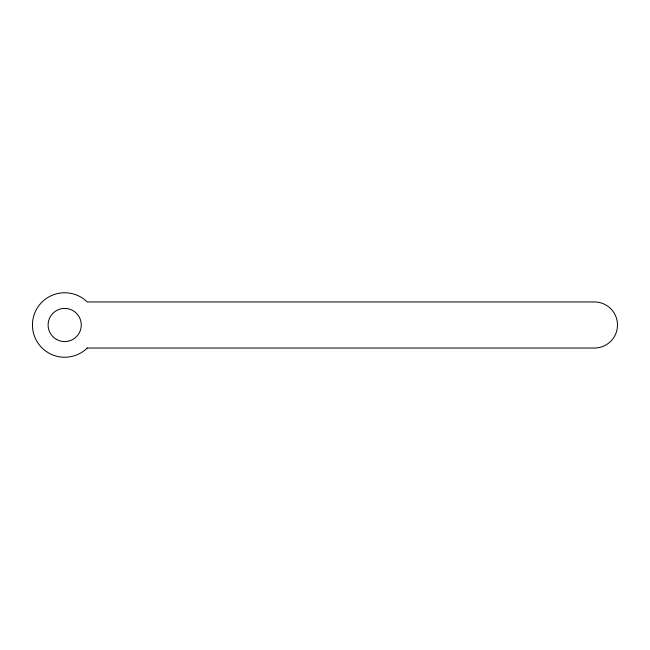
<?xml version="1.0" encoding="UTF-8"?>
<svg xmlns="http://www.w3.org/2000/svg" width="650" height="650" viewBox="0 0 650 650"><rect width="100%" height="100%" fill="white"/><g stroke="black" fill="none" stroke-linecap="round" stroke-linejoin="round"><path stroke-width="0.97" d="M87.173 348.034L86.141 349.082A32.248 32.248 0 0 1 41.576 347.482A32.248 32.248 0 0 1 41.226 302.884A32.248 32.248 0 0 1 85.767 300.592L87.165 301.966L594.466 301.966A23.034 23.034 0 0 1 617.5 325A23.034 23.034 0 0 1 594.466 348.034L87.173 348.034M56.404 339.365A16.583 16.583 0 0 0 81.274 325A16.583 16.583 0 0 0 56.404 310.635A16.583 16.583 0 0 0 56.404 339.365"/></g></svg>
